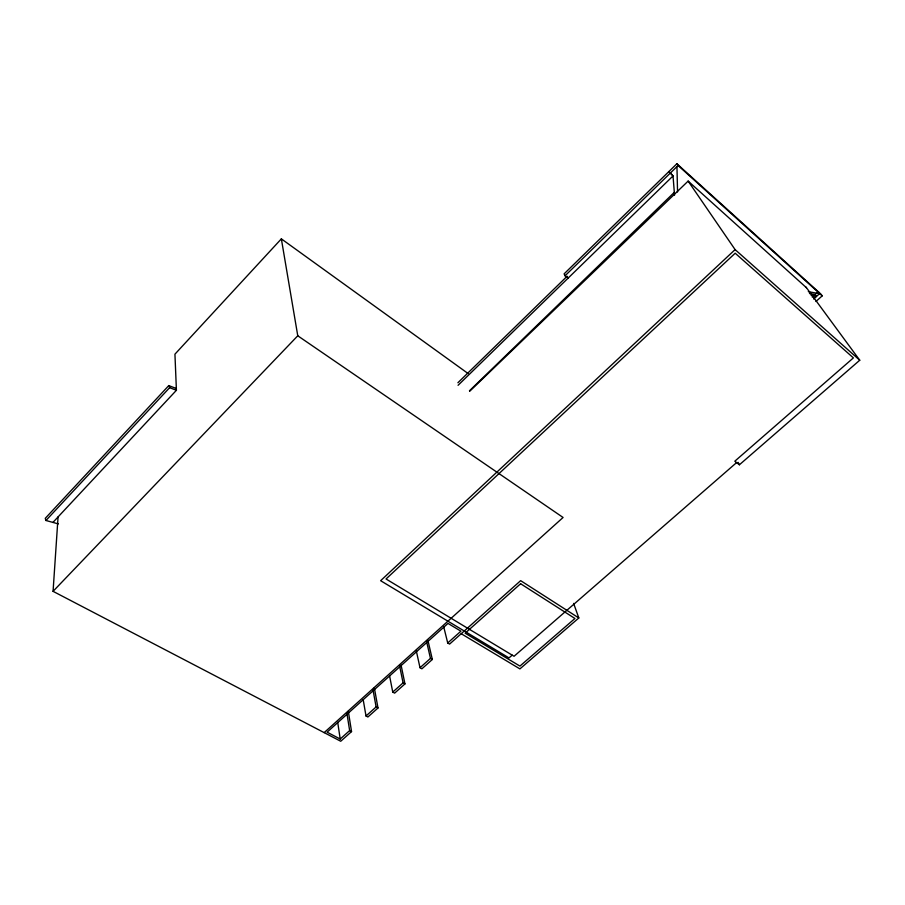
<?xml version="1.0" encoding="UTF-8"?>
<svg xmlns="http://www.w3.org/2000/svg" width="905" height="905" viewBox="0 0 905 905"><rect width="100%" height="100%" fill="white"/><g stroke="black" fill="none" stroke-linecap="round" stroke-linejoin="round"><path stroke-width="1.36" d="M348.301 711.217L351.547 731.591L340.721 741.252L53.067 591.338L58.067 516.925M468.202 373.607L281.353 238.863L174.936 354.172L176.418 390.281L52.931 522.423M176.339 388.517L168.771 385.598L45.25 518.35L45.94 520.488L58.361 523.916M45.94 520.488L169.642 387.679L168.771 385.598M53.067 591.338L297.768 335.789L281.353 238.863M815.948 301.478L822.204 295.856L820.79 293.967L676.883 163.748L564.12 273.853L565.048 275.787L568.046 278.197L567.118 276.263L457.896 382.747M565.048 275.787L678.083 165.502L676.883 163.748M458.066 385.315L673.026 175.943L669.881 172.414M469.457 390.79L674.327 192.335M469.661 391.299L688.139 181.102L806.479 287.745M688.139 181.102L735.098 249.599L380.632 580.705L509.017 657.924L512.207 655.141M324.16 732.62L563.08 517.479L297.768 335.789M812.249 297.1L818.267 291.681L819.681 293.571L813.64 299.001M461.199 633.715L519.911 668.897L578.815 617.968L520.647 580.659L449.581 644.089L447.715 642.98L460.917 631.181L447.986 623.409L327.101 732.179L340.212 739.023L349.647 730.584L346.853 712.936M374.319 687.789L377.996 707.982L367.894 716.998L366.005 715.979L376.107 706.952L372.939 689.452M401.107 665.254L404.954 683.92L394.637 693.128L392.747 692.087L403.076 682.856L399.524 665.526M427.884 640.197L432.341 659.474L421.888 668.806L420.01 667.72L430.463 658.388L426.662 641.86M736.602 462.591L514.063 656.272L386.039 578.985L735.199 253.219L853.392 357.894L734.815 461.199L739.419 464.774L859.75 360.224L806.05 287.157M808.312 291.67L819.41 293.706M809.477 293.525L815.009 294.611L816.412 296.501L811.174 295.483M169.642 387.679L176.418 390.281M349.647 730.584L351.547 731.591M376.107 706.952L377.996 707.982M403.076 682.856L404.954 683.92M430.463 658.388L432.341 659.474M735.098 249.599L859.75 360.224M678.083 165.502L822.204 295.856M668.908 171.531L673.026 175.943L674.553 195.163M738.073 462.331L739.419 464.774M573.623 603.409L578.815 617.968M443.665 626.554L447.715 642.98M416.221 650.503L420.01 667.72M389.614 676.024L392.747 692.087M363.21 699.78L366.005 715.979M337.712 722.382L340.212 739.023M676.951 166.565L677.551 191.928M520.613 583.736L465.159 633.183L519.934 666.091L574.935 618.488L520.613 583.736"/></g></svg>
